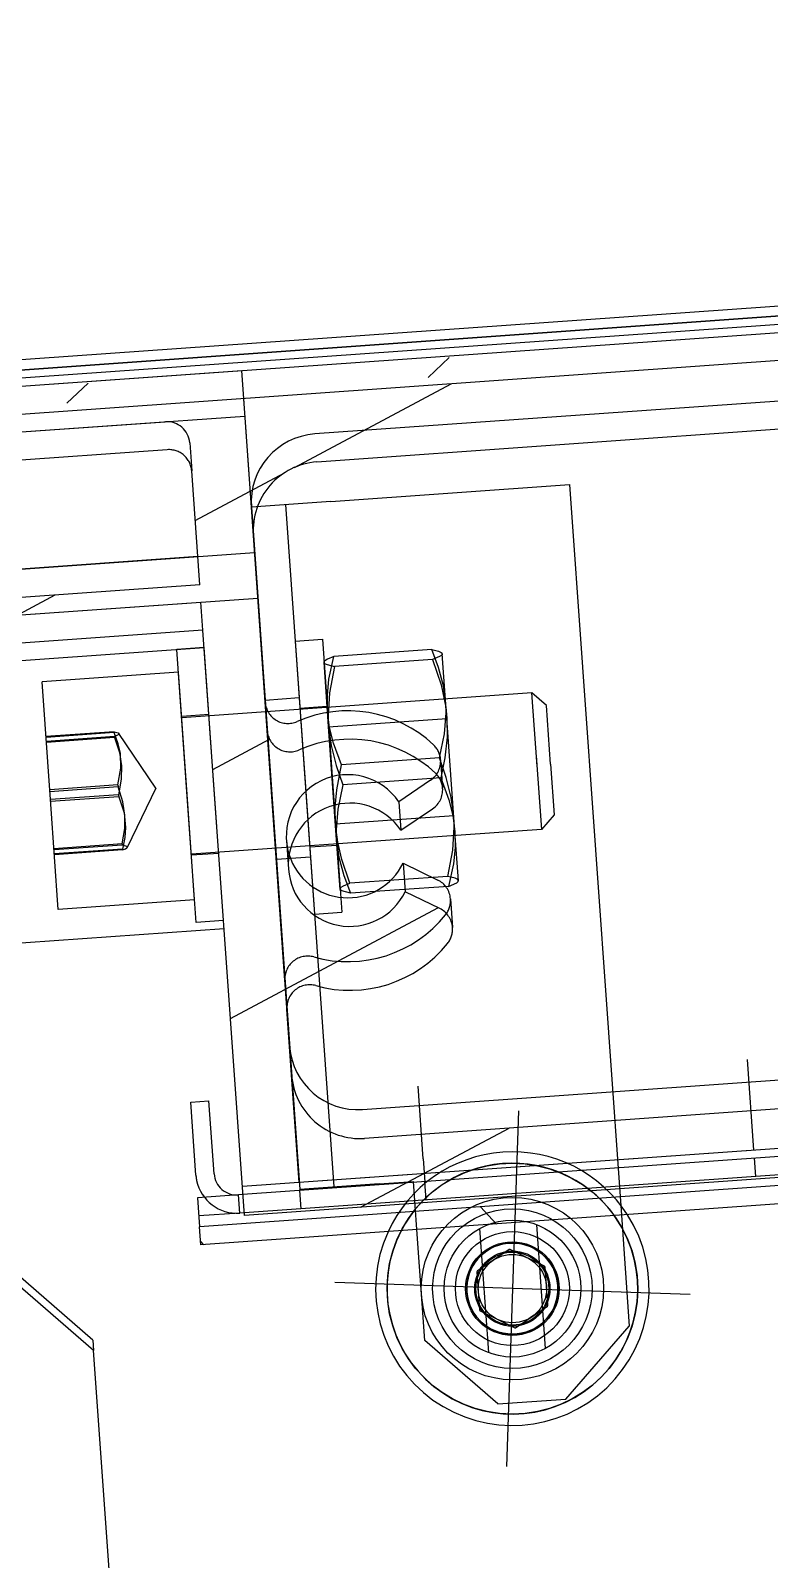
# Model space of a CAD drawing. Extents: x 39751 to 116307, y -36149 to -14965.
# Drawn here: x 44381.4 to 44413.8, y -31437.5 to -31370.5 of the extents above; entities that cross this region are included whole.
import ezdxf

# ---------------------------------------------------------------- set-up
doc = ezdxf.new("R2010")
doc.units = 0
doc.header["$LTSCALE"] = 1500
doc.linetypes.add('PHANTOM', pattern=[0.95, 0.76, -0.05, 0.02, -0.05, 0.02, -0.05])
doc.layers.add('6', color=6, linetype='PHANTOM')
doc.layers.add('confinea', color=3, linetype='Continuous')
doc.layers.add('AM_0', color=7, linetype='Continuous', lineweight=30)
doc.styles.get("Standard").update_dxf_attribs({"font": 'gbenor.shx', "width": 0.9, "bigfont": 'gbcbig.shx'})
doc.dimstyles.get("Standard").update_dxf_attribs({"dimtxt": 3.5, "dimasz": 3, "dimexe": 1, "dimexo": 0, "dimgap": 1, "dimtad": 1, "dimdec": 0, "dimdsep": 46, "dimtxsty": 'Standard', "dimblk": 'CLOSED', "dimcen": 0, "dimadec": 0, "dimazin": 2, "dimtfac": 1, "dimtdec": 0, "dimtofl": 0, "dimtmove": 2, "dimatfit": 3, "dimldrblk": 'NONE', "dimfxl": 0.18, "dimtolj": 1, "dimtzin": 0, "dimarcsym": 0})

# ---------------------------------------------------------------- blocks, each defined once
blk = doc.blocks.new('A$C7BE91E2F')
at = {"layer": '6'}
for p, q in [((794.73, 222.3), (21.188, 141.018)), ((794.813, 221.504), (21.272, 140.222)), ((767.224, 180.724), (81.101, 108.627)), ((765.384, 181.007), (82.842, 109.287)), ((767.308, 179.927), (81.185, 107.831)), ((21.508, 139.895), (147.812, 153.167)), ((147.941, 151.945), (21.636, 138.673)), ((142.656, 149.608), (84.973, 143.547)), ((142.785, 148.383), (85.102, 142.322)), ((59.3, 143.866), (81.676, 146.217)), ((85.407, 110.713), (81.676, 146.217)), ((59.508, 141.877), (81.885, 144.228)), ((48.071, 140.675), (78.404, 143.863)), ((78.533, 142.639), (48.2, 139.451)), ((96.227, 141.713), (99.584, 109.764)), ((82.303, 140.25), (85.438, 110.415)), ((83.795, 140.407), (86.93, 110.571)), ((60.136, 135.91), (82.512, 138.261)), ((80.026, 138), (48.698, 134.708)), ((80.155, 136.769), (48.828, 133.477)), ((60.345, 133.921), (82.721, 136.272)), ((44.681, 132.275), (80.235, 136.011)), ((80.365, 134.777), (44.81, 131.041)), ((83.054, 109.185), (80.365, 134.777)), ((48.409, 130.656), (80.444, 134.023)), ((45.224, 117.904), (81.735, 121.74)), ((88.077, 114.01), (145.76, 120.071)), ((145.892, 118.808), (88.21, 112.747)), ((151.543, 117.662), (82.921, 110.452)), ((151.543, 117.662), (85.407, 110.713)), ((151.58, 117.314), (82.957, 110.104)), ((151.676, 116.396), (83.054, 109.185))]:
    blk.add_line(p, q, dxfattribs=at)
at = {"layer": '6', "ltscale": 0.031817}
for p, q in [((89.859, 146.195), (90.759, 147.094)), ((74.056, 144.534), (74.956, 145.434))]:
    blk.add_line(p, q, dxfattribs=at)
at = {"layer": '6', "ltscale": 0.150003}
blk.add_line((82.303, 140.25), (81.676, 146.217), dxfattribs=at)
at = {"layer": '6', "ltscale": 0.19511}
blk.add_line((84.131, 142.048), (90.889, 145.95), dxfattribs=at)
at = {"layer": '6', "ltscale": 0.030802}
blk.add_line((79.503, 142.973), (79.632, 141.747), dxfattribs=at)
at = {"layer": '6', "ltscale": 0.125154}
blk.add_line((80.155, 136.769), (79.632, 141.747), dxfattribs=at)
at = {"layer": '6', "ltscale": 0.111147}
blk.add_line((79.86, 139.583), (83.71, 141.805), dxfattribs=at)
at = {"layer": '6', "ltscale": 0.2625}
blk.add_line((85.784, 140.616), (96.227, 141.713), dxfattribs=at)
at = {"layer": '6', "ltscale": 0.087501}
blk.add_line((85.784, 140.616), (82.303, 140.25), dxfattribs=at)
at = {"layer": '6', "ltscale": 0.030882}
blk.add_line((82.303, 140.25), (82.432, 139.021), dxfattribs=at)
at = {"layer": '6', "ltscale": 0.214861}
blk.add_line((83.331, 130.474), (82.432, 139.021), dxfattribs=at)
at = {"layer": '6', "ltscale": 0.123075}
blk.add_line((69.572, 133.643), (73.836, 136.104), dxfattribs=at)
at = {"layer": '6', "ltscale": 0.031011}
blk.add_line((80.365, 134.777), (80.235, 136.011), dxfattribs=at)
at = {"layer": '6', "ltscale": 0.029999}
for p, q in [((84.422, 134.44), (85.616, 134.565)), ((84.422, 134.44), (85.616, 134.565)), ((80.444, 134.022), (79.251, 133.896)), ((80.444, 134.022), (79.251, 133.896)), ((85.368, 125.439), (86.561, 125.565)), ((85.368, 125.439), (86.561, 125.565))]:
    blk.add_line(p, q, dxfattribs=at)
at = {"layer": '6', "ltscale": 0.161425}
blk.add_line((84.422, 134.44), (85.097, 128.018), dxfattribs=at)
at = {"layer": '6', "ltscale": 0.161418}
for p, q in [((85.616, 134.565), (86.29, 128.144)), ((79.925, 127.475), (79.251, 133.896)), ((81.119, 127.6), (80.444, 134.022))]:
    blk.add_line(p, q, dxfattribs=at)
at = {"layer": '6', "ltscale": 0.107671}
for p, q in [((90.426, 134.271), (86.143, 133.821)), ((90.426, 134.271), (86.143, 133.821)), ((90.472, 133.834), (86.189, 133.384)), ((90.472, 133.834), (86.189, 133.384)), ((90.924, 129.532), (86.641, 129.082)), ((90.924, 129.532), (86.641, 129.082)), ((91.468, 124.355), (87.185, 123.905)), ((91.468, 124.355), (87.185, 123.905)), ((91.514, 123.918), (87.231, 123.468)), ((91.514, 123.918), (87.231, 123.468))]:
    blk.add_line(p, q, dxfattribs=at)
at = {"layer": '6', "ltscale": 0.000421817}
for p, q in [((90.892, 134.114), (90.882, 134.128)), ((90.892, 134.114), (90.882, 134.128)), ((86.765, 123.625), (86.775, 123.612)), ((86.765, 123.625), (86.775, 123.612))]:
    blk.add_line(p, q, dxfattribs=at)
at = {"layer": '6', "ltscale": 0.000362122}
for p, q in [((90.893, 134.1), (90.892, 134.114)), ((84.78, 116.68), (84.782, 116.666))]:
    blk.add_line(p, q, dxfattribs=at)
at = {"layer": '6', "ltscale": 0.070558}
blk.add_line((91.188, 131.293), (90.893, 134.1), dxfattribs=at)
at = {"layer": '6', "ltscale": 0.000415219}
blk.add_line((85.72, 133.571), (85.727, 133.586), dxfattribs=at)
blk.add_line((85.72, 133.571), (85.727, 133.586), dxfattribs=at)
at = {"layer": '6', "ltscale": 0.000368192}
blk.add_line((85.722, 133.556), (85.72, 133.571), dxfattribs=at)
at = {"layer": '6', "ltscale": 0.070559}
blk.add_line((86.017, 130.749), (85.722, 133.556), dxfattribs=at)
at = {"layer": '6', "ltscale": 0.15}
for p, q in [((79.355, 132.902), (73.388, 132.275)), ((79.355, 132.902), (73.388, 132.275)), ((80.4, 122.957), (74.433, 122.33)), ((80.4, 122.957), (74.433, 122.33))]:
    blk.add_line(p, q, dxfattribs=at)
at = {"layer": '6', "ltscale": 0.134513}
for p, q in [((79.917, 127.551), (79.355, 132.902)), ((73.95, 126.924), (73.388, 132.275))]:
    blk.add_line(p, q, dxfattribs=at)
at = {"layer": '6', "ltscale": 0.384999}
for p, q in [((94.88, 132.522), (79.564, 130.913)), ((94.88, 132.522), (79.564, 130.913)), ((95.507, 126.555), (80.191, 124.946)), ((95.507, 126.555), (80.191, 124.946))]:
    blk.add_line(p, q, dxfattribs=at)
at = {"layer": '6', "ltscale": 0.080703}
blk.add_line((95.217, 129.312), (94.88, 132.522), dxfattribs=at)
blk.add_line((95.217, 129.312), (94.88, 132.522), dxfattribs=at)
at = {"layer": '6', "ltscale": 0.021208}
blk.add_line((95.539, 131.988), (94.88, 132.522), dxfattribs=at)
blk.add_line((95.539, 131.988), (94.88, 132.522), dxfattribs=at)
at = {"layer": '6', "ltscale": 0.037501}
for p, q in [((84.683, 131.954), (83.192, 131.797)), ((84.683, 131.954), (83.192, 131.797)), ((85.415, 124.992), (83.923, 124.835)), ((85.415, 124.992), (83.923, 124.835))]:
    blk.add_line(p, q, dxfattribs=at)
at = {"layer": '6', "ltscale": 0.03}
for p, q in [((84.73, 131.506), (85.924, 131.631)), ((84.73, 131.506), (85.924, 131.631)), ((80.752, 131.088), (79.559, 130.962)), ((80.752, 131.088), (79.559, 130.962)), ((81.39, 125.021), (80.196, 124.896)), ((81.39, 125.021), (80.196, 124.896)), ((81.698, 122.087), (80.505, 121.962)), ((81.698, 122.087), (80.505, 121.962)), ((85.676, 122.505), (86.87, 122.631)), ((85.676, 122.505), (86.87, 122.631))]:
    blk.add_line(p, q, dxfattribs=at)
at = {"layer": '6', "ltscale": 0.064575}
blk.add_line((95.809, 129.419), (95.539, 131.988), dxfattribs=at)
at = {"layer": '6', "ltscale": 0.124639}
for p, q in [((86.538, 125.791), (86.017, 130.749)), ((91.709, 126.334), (91.188, 131.293))]:
    blk.add_line(p, q, dxfattribs=at)
at = {"layer": '6', "ltscale": 0.13}
for p, q in [((91.191, 131.264), (86.02, 130.72)), ((91.191, 131.264), (86.02, 130.72)), ((91.637, 127.019), (86.466, 126.476)), ((91.637, 127.019), (86.466, 126.476))]:
    blk.add_line(p, q, dxfattribs=at)
at = {"layer": '6', "ltscale": 0.074999}
for p, q in [((76.622, 130.2), (73.639, 129.887)), ((76.622, 130.2), (73.639, 129.887)), ((76.626, 130.162), (73.643, 129.848)), ((76.626, 130.162), (73.643, 129.848)), ((77.138, 125.292), (74.155, 124.979)), ((77.138, 125.292), (74.155, 124.979)), ((77.143, 125.242), (74.16, 124.928)), ((77.143, 125.242), (74.16, 124.928)), ((77.162, 125.07), (74.178, 124.756)), ((77.162, 125.07), (74.178, 124.756))]:
    blk.add_line(p, q, dxfattribs=at)
at = {"layer": '6', "ltscale": 0.000963529}
for p, q in [((76.626, 130.162), (76.622, 130.2)), ((76.626, 130.162), (76.622, 130.2)), ((77.162, 125.07), (77.166, 125.031)), ((77.162, 125.07), (77.166, 125.031))]:
    blk.add_line(p, q, dxfattribs=at)
at = {"layer": '6', "ltscale": 0.07238}
blk.add_line((78.537, 127.788), (76.835, 130.131), dxfattribs=at)
blk.add_line((78.537, 127.788), (76.835, 130.131), dxfattribs=at)
at = {"layer": '6', "ltscale": 0.070456}
blk.add_line((81.004, 128.696), (83.444, 130.105), dxfattribs=at)
at = {"layer": '6', "ltscale": 0.274667}
blk.add_line((84.479, 119.548), (83.331, 130.474), dxfattribs=at)
at = {"layer": '6', "ltscale": 0.075}
for p, q in [((76.645, 129.989), (73.661, 129.676)), ((76.645, 129.989), (73.661, 129.676)), ((76.65, 129.939), (73.666, 129.626)), ((76.65, 129.939), (73.666, 129.626)), ((76.867, 127.876), (73.883, 127.563)), ((76.867, 127.876), (73.883, 127.563)), ((76.876, 127.788), (73.892, 127.475)), ((76.876, 127.788), (73.892, 127.475)), ((76.912, 127.443), (73.929, 127.13)), ((76.912, 127.443), (73.929, 127.13)), ((76.921, 127.355), (73.938, 127.041)), ((76.921, 127.355), (73.938, 127.041)), ((77.166, 125.031), (74.182, 124.718)), ((77.166, 125.031), (74.182, 124.718)), ((94.44, 101.305), (97.423, 101.619))]:
    blk.add_line(p, q, dxfattribs=at)
at = {"layer": '6', "ltscale": 0.001252}
blk.add_line((76.65, 129.939), (76.645, 129.989), dxfattribs=at)
blk.add_line((76.65, 129.939), (76.645, 129.989), dxfattribs=at)
at = {"layer": '6', "ltscale": 0.03125}
blk.add_line((90.978, 129.458), (91.109, 128.214), dxfattribs=at)
at = {"layer": '6', "ltscale": 0.080709}
blk.add_line((95.169, 129.766), (95.507, 126.555), dxfattribs=at)
blk.add_line((95.169, 129.766), (95.507, 126.555), dxfattribs=at)
at = {"layer": '6', "ltscale": 0.055431}
blk.add_line((95.809, 129.419), (96.041, 127.214), dxfattribs=at)
at = {"layer": '6', "ltscale": 0.138582}
for p, q in [((86.29, 128.144), (86.87, 122.631)), ((81.698, 122.087), (81.119, 127.6)), ((85.097, 128.018), (85.676, 122.505))]:
    blk.add_line(p, q, dxfattribs=at)
at = {"layer": '6', "ltscale": 0.10767}
blk.add_line((91.016, 128.658), (86.733, 128.208), dxfattribs=at)
blk.add_line((91.016, 128.658), (86.733, 128.208), dxfattribs=at)
at = {"layer": '6', "ltscale": 0.042189}
blk.add_line((90.572, 128.544), (89.206, 127.552), dxfattribs=at)
at = {"layer": '6', "ltscale": 0.001105}
for p, q in [((76.871, 127.833), (76.867, 127.876)), ((76.871, 127.833), (76.867, 127.876)), ((76.917, 127.399), (76.921, 127.355)), ((76.917, 127.399), (76.921, 127.355))]:
    blk.add_line(p, q, dxfattribs=at)
at = {"layer": '6', "ltscale": 0.001117}
for p, q in [((76.871, 127.833), (76.876, 127.788)), ((76.871, 127.833), (76.876, 127.788)), ((76.917, 127.399), (76.912, 127.443)), ((76.917, 127.399), (76.912, 127.443))]:
    blk.add_line(p, q, dxfattribs=at)
at = {"layer": '6', "ltscale": 0.072378}
blk.add_line((78.537, 127.788), (77.359, 125.144), dxfattribs=at)
blk.add_line((78.537, 127.788), (77.359, 125.144), dxfattribs=at)
at = {"layer": '6', "ltscale": 0.115488}
for p, q in [((80.4, 122.957), (79.917, 127.551)), ((74.433, 122.33), (73.95, 126.924))]:
    blk.add_line(p, q, dxfattribs=at)
at = {"layer": '6', "ltscale": 0.138588}
blk.add_line((80.505, 121.962), (79.925, 127.475), dxfattribs=at)
at = {"layer": '6', "ltscale": 0.031306}
blk.add_line((89.206, 127.552), (89.337, 126.307), dxfattribs=at)
at = {"layer": '6', "ltscale": 0.042197}
blk.add_line((89.337, 126.307), (90.702, 127.299), dxfattribs=at)
at = {"layer": '6', "ltscale": 0.021214}
blk.add_line((96.041, 127.214), (95.507, 126.555), dxfattribs=at)
blk.add_line((96.041, 127.214), (95.507, 126.555), dxfattribs=at)
at = {"layer": '6', "ltscale": 0.054436}
for p, q in [((91.937, 124.169), (91.709, 126.334)), ((86.765, 123.625), (86.538, 125.791))]:
    blk.add_line(p, q, dxfattribs=at)
at = {"layer": '6', "ltscale": 0.03133}
blk.add_line((84.337, 125.683), (84.468, 124.437), dxfattribs=at)
at = {"layer": '6', "ltscale": 0.001258}
blk.add_line((77.138, 125.292), (77.143, 125.242), dxfattribs=at)
blk.add_line((77.138, 125.292), (77.143, 125.242), dxfattribs=at)
at = {"layer": '6', "ltscale": 0.042186}
blk.add_line((89.489, 124.867), (91.03, 124.18), dxfattribs=at)
at = {"layer": '6', "ltscale": 0.031391}
blk.add_line((89.489, 124.867), (89.62, 123.618), dxfattribs=at)
at = {"layer": '6', "ltscale": 0.000426373}
blk.add_line((91.937, 124.169), (91.93, 124.153), dxfattribs=at)
blk.add_line((91.937, 124.169), (91.93, 124.153), dxfattribs=at)
at = {"layer": '6', "ltscale": 0.042201}
blk.add_line((91.161, 122.93), (89.62, 123.618), dxfattribs=at)
at = {"layer": '6', "ltscale": 0.031465}
blk.add_line((91.618, 123.372), (91.749, 122.12), dxfattribs=at)
at = {"layer": '6', "ltscale": 0.257862}
blk.add_line((82.148, 117.809), (91.08, 122.967), dxfattribs=at)
at = {"layer": '6', "ltscale": 0.031551}
blk.add_line((84.479, 119.548), (84.611, 118.293), dxfattribs=at)
at = {"layer": '6', "ltscale": 0.072185}
blk.add_line((84.912, 115.421), (84.611, 118.293), dxfattribs=at)
at = {"layer": '6', "ltscale": 0.099998}
blk.add_line((105.298, 112.803), (104.88, 116.781), dxfattribs=at)
at = {"layer": '6', "ltscale": 0.11836}
blk.add_line((85.407, 110.713), (84.912, 115.421), dxfattribs=at)
at = {"layer": '6', "ltscale": 0.079997}
for p, q in [((90.809, 111.934), (90.475, 115.116)), ((80.864, 110.889), (80.529, 114.071)), ((81.659, 110.973), (81.325, 114.155))]:
    blk.add_line(p, q, dxfattribs=at)
at = {"layer": '6', "ltscale": 0.02}
blk.add_line((80.529, 114.071), (81.325, 114.155), dxfattribs=at)
at = {"layer": '6', "ltscale": 0.389996}
blk.add_line((94.912, 114.182), (94.912, 98.583), dxfattribs=at)
at = {"layer": '6', "ltscale": 0.184626}
blk.add_line((88.134, 109.719), (94.53, 113.411), dxfattribs=at)
at = {"layer": '6', "ltscale": 0.019995}
for p, q in [((105.418, 111.659), (105.334, 112.455)), ((82.842, 109.287), (82.758, 110.083))]:
    blk.add_line(p, q, dxfattribs=at)
at = {"layer": '6', "ltscale": 0.025003}
blk.add_line((90.809, 111.934), (90.914, 110.939), dxfattribs=at)
at = {"layer": '6', "ltscale": 0.0875}
blk.add_line((88.919, 110.78), (85.438, 110.415), dxfattribs=at)
at = {"layer": '6', "ltscale": 0.037499}
blk.add_line((88.919, 110.78), (90.411, 110.937), dxfattribs=at)
at = {"layer": '6', "ltscale": 0.053123}
blk.add_line((90.633, 108.824), (90.411, 110.937), dxfattribs=at)
at = {"layer": '6', "ltscale": 0.020001}
for p, q in [((90.997, 110.144), (90.914, 110.939)), ((85.527, 109.569), (85.444, 110.365))]:
    blk.add_line(p, q, dxfattribs=at)
at = {"layer": '6', "ltscale": 0.045}
blk.add_line((82.758, 110.083), (80.968, 109.895), dxfattribs=at)
at = {"layer": '6', "ltscale": 0.005}
blk.add_line((82.957, 110.104), (82.758, 110.083), dxfattribs=at)
at = {"layer": '6', "ltscale": 0.031852}
blk.add_line((80.968, 109.895), (81.101, 108.627), dxfattribs=at)
at = {"layer": '6', "ltscale": 0.025768}
blk.add_line((93.385, 109.918), (94.114, 109.189), dxfattribs=at)
at = {"layer": '6', "ltscale": 0.121883}
for p, q in [((99.584, 109.764), (100.093, 104.916)), ((91.143, 103.975), (90.633, 108.824))]:
    blk.add_line(p, q, dxfattribs=at)
at = {"layer": '6', "ltscale": 0.044999}
blk.add_line((82.842, 109.287), (81.052, 109.099), dxfattribs=at)
at = {"layer": '6', "ltscale": 0.020026}
blk.add_line((81.185, 107.831), (81.101, 108.627), dxfattribs=at)
at = {"layer": '6', "ltscale": 0.136355}
blk.add_line((93.383, 108.964), (93.953, 103.54), dxfattribs=at)
at = {"layer": '6', "ltscale": 0.136354}
blk.add_line((95.87, 109.225), (96.44, 103.801), dxfattribs=at)
at = {"layer": '6', "ltscale": 0.005251}
blk.add_line((81.168, 107.993), (81.317, 107.845), dxfattribs=at)
at = {"layer": '6', "ltscale": 0.042225}
blk.add_line((94.713, 108.092), (93.347, 107.1), dxfattribs=at)
at = {"layer": '6', "ltscale": 0.042227}
for p, q in [((96.293, 107.409), (94.75, 108.096)), ((93.53, 105.355), (95.073, 104.668))]:
    blk.add_line(p, q, dxfattribs=at)
at = {"layer": '6', "ltscale": 0.158965}
for p, q in [((76.59, 103.504), (71.645, 107.502)), ((76.638, 103.046), (71.693, 107.044))]:
    blk.add_line(p, q, dxfattribs=at)
at = {"layer": '6', "ltscale": 0.042223}
for p, q in [((96.492, 105.699), (96.315, 107.379)), ((93.332, 107.065), (93.508, 105.386))]:
    blk.add_line(p, q, dxfattribs=at)
at = {"layer": '6', "ltscale": 0.389999}
blk.add_line((102.712, 106.382), (87.112, 106.382), dxfattribs=at)
at = {"layer": '6', "ltscale": 0.042224}
blk.add_line((95.11, 104.672), (96.477, 105.665), dxfattribs=at)
at = {"layer": '6', "ltscale": 0.106066}
blk.add_line((97.423, 101.619), (100.093, 104.916), dxfattribs=at)
at = {"layer": '6', "ltscale": 0.106064}
blk.add_line((94.44, 101.305), (91.143, 103.975), dxfattribs=at)
at = {"layer": '6', "ltscale": 0.011513}
blk.add_line((76.59, 103.504), (76.638, 103.046), dxfattribs=at)
at = {"layer": '6', "ltscale": 0.293231}
blk.add_line((77.864, 91.381), (76.638, 103.046), dxfattribs=at)
at = {"layer": '6'}
for points in [[(90.426, 134.271), (90.717, 134.212), (90.848, 134.158), (90.882, 134.128)], [(91.119, 131.948), (90.99, 132.704), (90.749, 133.503), (90.426, 134.271)], [(90.426, 134.271), (90.717, 134.212), (90.848, 134.158), (90.882, 134.128)], [(91.119, 131.948), (90.99, 132.704), (90.749, 133.503), (90.426, 134.271)], [(90.893, 134.1), (90.891, 134.077), (90.856, 134.028), (90.779, 133.973), (90.472, 133.834)], [(90.893, 134.1), (90.891, 134.077), (90.856, 134.028), (90.779, 133.973), (90.472, 133.834)], [(85.722, 133.556), (85.729, 133.535), (85.773, 133.494), (85.859, 133.456), (86.189, 133.384)], [(85.722, 133.556), (85.729, 133.535), (85.773, 133.494), (85.859, 133.456), (86.189, 133.384)], [(86.143, 133.821), (85.871, 133.703), (85.754, 133.623), (85.727, 133.586)], [(86.143, 133.821), (85.871, 133.703), (85.754, 133.623), (85.727, 133.586)], [(85.948, 131.405), (85.916, 132.109), (85.963, 132.82), (86.143, 133.821)], [(85.948, 131.405), (85.916, 132.109), (85.963, 132.82), (86.143, 133.821)], [(90.472, 133.834), (90.887, 132.734), (91.123, 131.762), (91.188, 131.293)], [(90.472, 133.834), (90.887, 132.734), (91.123, 131.762), (91.188, 131.293)], [(86.189, 133.384), (86.011, 132.222), (85.983, 131.222), (86.017, 130.749)], [(86.189, 133.384), (86.011, 132.222), (85.983, 131.222), (86.017, 130.749)], [(90.924, 129.532), (91.112, 130.599), (91.149, 131.515), (91.119, 131.948)], [(90.924, 129.532), (91.112, 130.599), (91.149, 131.515), (91.119, 131.948)], [(86.641, 129.082), (86.256, 130.024), (86.063, 130.71), (85.948, 131.405)], [(86.641, 129.082), (86.256, 130.024), (86.063, 130.71), (85.948, 131.405)], [(86.017, 130.749), (86.153, 129.923), (86.402, 129.05), (86.733, 128.208)], [(86.017, 130.749), (86.153, 129.923), (86.402, 129.05), (86.733, 128.208)], [(91.188, 131.293), (91.227, 130.457), (91.165, 129.55), (91.016, 128.658)], [(91.188, 131.293), (91.227, 130.457), (91.165, 129.55), (91.016, 128.658)], [(76.622, 130.2), (76.801, 130.155), (76.827, 130.139), (76.835, 130.131)], [(76.622, 130.2), (76.801, 130.155), (76.827, 130.139), (76.835, 130.131)], [(76.867, 127.876), (76.968, 128.615), (76.925, 129.25), (76.817, 129.68), (76.626, 130.162)], [(76.867, 127.876), (76.968, 128.615), (76.925, 129.25), (76.817, 129.68), (76.626, 130.162)], [(76.835, 130.131), (76.841, 130.113), (76.833, 130.093), (76.801, 130.064), (76.645, 129.989)], [(76.835, 130.131), (76.841, 130.113), (76.833, 130.093), (76.801, 130.064), (76.645, 129.989)], [(76.65, 129.939), (76.88, 129.29), (76.989, 128.713), (77.002, 128.126), (76.912, 127.443)], [(76.65, 129.939), (76.88, 129.29), (76.989, 128.713), (77.002, 128.126), (76.912, 127.443)], [(91.64, 126.99), (91.504, 127.816), (91.255, 128.69), (90.924, 129.532)], [(91.64, 126.99), (91.504, 127.816), (91.255, 128.69), (90.924, 129.532)], [(86.469, 126.447), (86.43, 127.215), (86.47, 127.99), (86.641, 129.082)], [(86.469, 126.447), (86.43, 127.215), (86.47, 127.99), (86.641, 129.082)], [(86.733, 128.208), (86.545, 127.141), (86.508, 126.224), (86.538, 125.791)], [(86.733, 128.208), (86.545, 127.141), (86.508, 126.224), (86.538, 125.791)], [(91.016, 128.658), (91.4, 127.715), (91.594, 127.03), (91.709, 126.334)], [(91.016, 128.658), (91.4, 127.715), (91.594, 127.03), (91.709, 126.334)], [(77.138, 125.292), (77.228, 125.975), (77.215, 126.562), (77.106, 127.139), (76.876, 127.788)], [(77.138, 125.292), (77.228, 125.975), (77.215, 126.562), (77.106, 127.139), (76.876, 127.788)], [(76.921, 127.355), (77.174, 126.654), (77.264, 126.024), (77.247, 125.581), (77.162, 125.07)], [(76.921, 127.355), (77.174, 126.654), (77.264, 126.024), (77.247, 125.581), (77.162, 125.07)], [(91.468, 124.355), (91.645, 125.518), (91.674, 126.517), (91.64, 126.99)], [(91.468, 124.355), (91.645, 125.518), (91.674, 126.517), (91.64, 126.99)], [(87.185, 123.905), (86.791, 124.937), (86.59, 125.687), (86.469, 126.447)], [(87.185, 123.905), (86.791, 124.937), (86.59, 125.687), (86.469, 126.447)], [(91.709, 126.334), (91.741, 125.631), (91.694, 124.92), (91.514, 123.918)], [(91.709, 126.334), (91.741, 125.631), (91.694, 124.92), (91.514, 123.918)], [(86.538, 125.791), (86.666, 125.035), (86.907, 124.237), (87.231, 123.468)], [(86.538, 125.791), (86.666, 125.035), (86.907, 124.237), (87.231, 123.468)], [(77.359, 125.144), (77.362, 125.159), (77.356, 125.173), (77.343, 125.185), (77.299, 125.206), (77.143, 125.242)], [(77.36, 125.144), (77.362, 125.159), (77.356, 125.173), (77.343, 125.185), (77.299, 125.206), (77.143, 125.242)], [(77.166, 125.031), (77.292, 125.088), (77.347, 125.126), (77.359, 125.144)], [(77.166, 125.031), (77.292, 125.088), (77.347, 125.126), (77.36, 125.144)], [(91.935, 124.183), (91.928, 124.205), (91.884, 124.245), (91.797, 124.283), (91.468, 124.355)], [(91.935, 124.183), (91.928, 124.205), (91.884, 124.245), (91.797, 124.283), (91.468, 124.355)], [(91.514, 123.918), (91.87, 124.089), (91.917, 124.133), (91.93, 124.153)], [(91.514, 123.918), (91.87, 124.089), (91.917, 124.133), (91.93, 124.153)], [(86.764, 123.64), (86.764, 123.655), (86.778, 123.685), (86.808, 123.718), (86.914, 123.787), (87.185, 123.905)], [(86.764, 123.64), (86.764, 123.655), (86.778, 123.685), (86.808, 123.718), (86.914, 123.787), (87.185, 123.905)], [(87.231, 123.468), (86.847, 123.561), (86.792, 123.594), (86.775, 123.612)], [(87.231, 123.468), (86.847, 123.561), (86.792, 123.594), (86.775, 123.612)]]:
    blk.add_lwpolyline(points, dxfattribs=at)
for radius in [5.5, 4, 3.5, 3.5, 3.5, 3, 3, 2.5, 2.5, 2.05, 2, 1.65, 1.6, 1.5]:
    blk.add_circle((94.912, 106.382), radius, dxfattribs=at)
for centre, radius, start, end in [((78.509, 142.868), 1, 6.00009, 95.99692), ((85.287, 140.563), 3, 95.99903, 185.99797), ((78.637, 141.643), 1.001, 5.94767, 95.96801), ((85.418, 139.337), 3.002, 96.03588, 186.04281), ((90.836, 134.093), 0.0578, 7.09868, 37.44983), ((90.836, 134.093), 0.0578, 7.09868, 37.44983), ((85.779, 133.561), 0.0578, 154.54718, 184.89833), ((85.779, 133.561), 0.0578, 154.54718, 184.89833), ((84.195, 131.818), 1, 185.99954, 295.78064), ((87.022, 125.965), 5.5, 48.83841, 115.78136), ((84.326, 130.578), 1, 185.92649, 295.77314), ((87.152, 124.729), 5.495, 48.78217, 115.80111), ((89.984, 129.353), 1, 6.00256, 48.83203), ((89.984, 129.353), 1, 306.00069, 5.99444), ((90.112, 128.109), 1.002, 6.01354, 48.79909), ((87.022, 125.965), 2.7, 35.99854, 199.4218), ((90.113, 128.109), 1.002, 306.04096, 6.02753), ((87.153, 124.722), 2.699, 35.94958, 186.06684), ((87.022, 125.965), 2.7, 199.42199, 335.99813), ((87.153, 124.714), 2.699, 185.89694, 336.0477), ((90.623, 123.267), 1, 6.00231, 65.99652), ((91.878, 124.178), 0.0578, 334.5629, 4.91717), ((91.878, 124.178), 0.0578, 334.5629, 4.91717), ((86.821, 123.647), 0.0578, 187.07984, 217.4341), ((86.821, 123.647), 0.0578, 187.07984, 217.4341), ((90.623, 123.267), 1, 323.16492, 5.99444), ((90.753, 122.016), 1.002, 5.96925, 65.9556), ((87.022, 125.965), 5.5, 256.21565, 323.15861), ((90.753, 122.016), 1.002, 323.19851, 5.98352), ((87.154, 124.706), 5.495, 256.19554, 323.2159), ((85.473, 119.652), 1, 76.2163, 185.99754), ((85.605, 118.398), 1, 76.22416, 186.0721), ((87.764, 116.994), 3, 186.27376, 275.99799), ((87.898, 115.733), 3.002, 185.95199, 275.95879), ((94.912, 106.382), 6, 34.63267, 157.36434), ((94.912, 106.382), 5.5, 30.61842, 154.47957), ((82.654, 111.077), 1.8, 185.99851, 193.79823), ((82.654, 111.077), 1.8, 193.79823, 275.9985), ((82.654, 111.077), 1, 185.99851, 275.9985), ((94.912, 106.382), 6, 157.36434, 34.63267), ((94.912, 106.382), 5.5, 154.47957, 30.61842), ((94.912, 106.382), 2, 5.9985, 275.9985), ((94.912, 106.382), 1.721, 95.37866, 96.61835), ((94.912, 106.382), 1.721, 35.37866, 36.61835), ((94.912, 106.382), 1.721, 155.37867, 156.61835), ((94.912, 106.382), 2, 275.9985, 5.9985), ((94.912, 106.382), 1.721, 215.37867, 216.61835), ((94.912, 106.382), 1.721, 335.37866, 336.61835), ((94.912, 106.382), 1.721, 275.37866, 276.61835)]:
    blk.add_arc(centre, radius, start, end, dxfattribs=at)

msp = doc.modelspace()

# ---------------------------------------------------------------- linework, layer by layer
at = {"layer": 'AM_0'}
msp.add_line((43618.209, -31439.71), (45255.672, -31323.018), dxfattribs=at)

# ---------------------------------------------------------------- block references
at = {"rotation": 358.0568805261723}
msp.add_blockref('A$C7BE91E2F', (44304.046, -31528.744), dxfattribs=at)

# ---------------------------------------------------------------- leaders
at = {"layer": 'confinea', "annotation_type": 0, "has_hookline": 1, "hookline_direction": 0, "text_width": 4073.824}
for points in [[(44056.292, -31787.932), (44606.903, -29723.14), (45050.452, -29723.14)], [(44224.534, -32690.323), (44775.146, -30284.307), (45218.694, -30288.394)]]:
    msp.add_leader(points, dimstyle='Standard', override={"dimscale": 50, "dimgap": 1, "dimtad": 0, "dimldrblk": 'DotBlank', "dimarcsym": 1}, dxfattribs=at)

doc.saveas('drawing.dxf')
